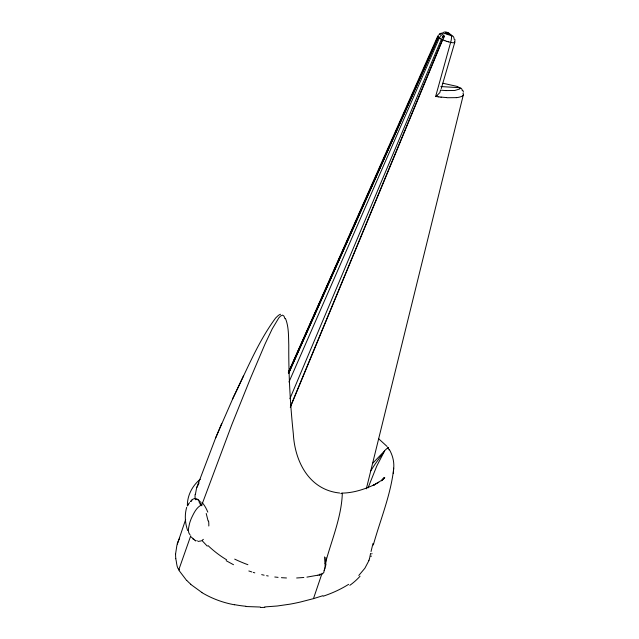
<?xml version="1.0" encoding="UTF-8"?>
<svg xmlns="http://www.w3.org/2000/svg" width="639" height="639" viewBox="0 0 639 639"><rect width="100%" height="100%" fill="white"/><g stroke="black" fill="none" stroke-linecap="round" stroke-linejoin="round"><path stroke-width="0.96" d="M454.888 41.527L454.896 39.434M187.387 505.904C187.123 495.64 192.363 485.648 200.255 479.242M373.312 544.995C380.293 519.819 390.693 495.225 393.624 469.114C394.479 462.293 392.697 455.383 389.327 449.457M325.578 566.194A9.122 4.385 78 0 0 325.738 565.124L325.874 557.879A10.719 7.948 -46.5 0 0 325.794 557.504M175.541 554.205L176.867 545.49L185.645 519.531M195.374 494.49L196.572 488.084L199.009 483.028M393.312 473.579L393.68 468.155M438.673 35.928L438.322 36.159A7.652 1.997 19.9 0 0 438.41 36.303L288.604 372.625M369.478 558.813L370.58 553.39M373 543.477L371.035 551.537M366.331 488.843L463.435 94.38A6.646 2.324 17.9 0 0 463.347 93.901L462.94 93.222M186.684 507.318C184.479 514.882 185.046 523.109 187.642 530.498M441.245 88.613L454.784 42.366M325.443 562.951C331.601 540.099 341.561 517.039 342.32 493.3L340.747 493.667M322.08 573.247L313.469 598.639L300.514 601.994A202.715 134.27 13.7 0 1 289.97 604.167L277.278 605.996L264.682 606.93M325.515 564.98L325.786 564.205M324.229 569.924L323.797 571.146M325.131 567.712L324.939 568.271M190.742 535.841L178.704 570.044L186.676 580.516M187.77 505.713L188.209 504.658M196.788 487.445L215.686 437.827L233.475 397.059C246.71 370.324 257.852 342.089 275.673 317.95C277.214 316.609 278.516 314.827 280.569 314.252M368.04 487.908L376.778 466.023L384.678 450.767A23.395 12.964 -37.4 0 1 385.349 449.96L387.849 447.755M368.967 560.499L364.893 568.215L358.806 575.459M221.725 423.393L215.686 437.827M290.553 406.284L442.5 39.618L442.955 39.842M290.282 407.331L442.627 39.89A9.489 2.428 21.2 0 1 442.348 39.722L440.734 38.803M442.523 39.562L444.281 35.896M463.347 94.74L463.163 95.139A18.084 6.294 21.1 0 1 461.797 96.353L460.727 96.745A40.425 13.754 19.7 0 1 456.35 97.671M289.922 398.688L441.445 39.139M288.956 382.034L439.384 37.877A5.847 4.185 -55.3 0 1 445.391 33.555L449.193 33.939A5.823 4.154 -55.3 0 1 451.941 36.239M443.61 38.076L444.464 36.143M288.325 372.465L437.771 36.08L438.178 36.319M288.524 372.505L438.354 36.207M288.916 371.978L351.841 230.711M352.616 229.026L357.081 219.009M357.521 217.955L359.549 213.402M360.324 211.725L364.422 202.467M365.236 200.646L367.265 196.093M368.04 194.424L372.138 185.158M372.904 183.497L374.973 178.784M375.748 177.123L377.409 173.321M378.184 171.659L379.846 167.857M380.612 166.196L381.874 163.296M383.456 159.822L385.125 156.012M385.892 154.358L389.59 145.996M390.804 143.256L392.833 138.703M393.6 137.058L395.269 133.239M396.036 131.594L397.298 128.687M398.512 125.955L400.501 121.578M403.744 114.293L404.966 111.561M406.228 108.646L407.442 105.914M411.452 97L412.674 94.268M413.936 91.337L415.158 88.605M421.652 74.028L422.866 71.296M288.7 373.096L438.45 37.038M288.78 373.128L438.474 36.838L438.027 36.375A9.465 2.372 21 0 1 437.827 36.175L437.835 36.175M232.524 399.103L243.387 376.075M188.313 504.451L188.825 503.596M387.929 448.434L388.2 447.715L389.071 449.952M442.26 37.31L443.386 35.544L442.26 37.27M189.08 503.212L189.479 502.669M382.33 480.049L384.103 477.732L381.459 480.8L384.766 477.613L381.435 480.44L373.232 485.336L374.422 484.697C364.166 489.45 353.063 493.028 341.665 493.116M372.872 463.123L384.582 450.886L375.149 464.042A206.022 101.425 -39.9 0 0 370.764 470.839M202.132 540.338L203.386 539.332M436.86 95.61L439.84 92.639L440.463 90.291M439.728 34.354L441.437 33.164M439.408 34.402L441.182 33.228M319.939 574.141L319.252 574.565M438.937 34.49L440.822 33.348M373.232 485.336L378.791 482.325M201.317 540.882L197.946 541.457M322.839 595.716L313.469 598.639M317.966 575.148L319.212 575.028A25.975 12.476 79.8 0 0 320.49 574.693L320.906 574.493A14.521 7.388 75.6 0 0 324.165 571.777M317.735 575.212L306.92 577.121M179.383 569.908C176.5 568.462 176.731 561.825 175.741 558.646M456.302 97.639L446.853 97.735M303.829 577.48L296.648 577.983M260.361 607.034L246.055 606.523M286.464 577.976L281.424 577.68M445.95 90.586L454.832 90.474L459.625 88.997A9.841 3.155 19 0 0 459.872 88.573M440.838 86.561L459.497 87.687A5.503 3.818 -52.2 0 1 462.253 90.618M278.069 577.376L274.786 577.001M339.66 493.02C309.012 489.857 294.819 461.366 293.325 433.793C290.226 404.383 288.564 374.805 288.78 345.228C288.453 336.25 288.892 326.849 285.433 318.366M441.174 97.224L438.817 96.904M442.875 83.254L456.198 86.193A9.897 3.187 19.1 0 1 457.596 86.712M266.591 575.691L268.228 575.995M261.686 574.645L264.131 575.196M448.698 41.894L450.623 42.422A5.623 1.262 15.7 0 0 454.577 41.823M253.3 572.408L254.785 572.84M251.822 571.945L248.843 570.978M447.004 41.383L447.156 41.447A2.716 0.791 19.7 0 0 447.979 41.719L448.091 41.727A8.091 2.181 19.4 0 1 448.682 41.854M444.928 40.688L443.426 40.113A7.668 2.077 20.4 0 1 443.075 39.93M233.515 564.724L226.166 560.699M388.073 447.731L388.448 448.61M201.908 592.497L190.662 584.334M191.053 536.896L195.814 540.929L195.055 540.41M192.938 538.981L193.777 539.556M439.672 38.084L439.137 37.677M190.047 534.827C187.115 531.928 188.84 527.095 189.527 523.573A62.334 35.824 -31.6 0 1 191.38 518.277C193.817 513.229 196.429 507.182 201.86 504.786L231.837 424.639L250.68 377.809L265.001 344.109L272.23 328.869L278.764 317.958L280.577 316.025L282.622 315.115L284.02 316.169L284.954 318.717M378.552 438.666L387.09 446.469M207.284 546.145L202.132 540.674M442.523 39.658L442.555 39.69A7.932 2.085 20.6 0 0 442.659 39.81L442.859 40.001M206.205 513.468L208.082 520.913M462.804 90.323L463.435 92.104M195.662 498.891L195.83 499.802M324.54 556.904L324.947 563.358M177.179 543.997A74.891 54.355 14.2 0 1 179.647 538.23M175.813 558.654A56.815 41.647 19.4 0 1 175.589 554.213M264.834 607.369A143.408 98.166 14.9 0 1 260.488 607.481M246.039 606.267A91.233 66.76 16.6 0 1 234.617 604.678M234.601 604.798A73.852 55.705 16.9 0 1 201.852 592.569M190.797 584.246A56.687 40.505 17.7 0 1 186.82 580.452M371.954 553.318A68.517 48.484 24 0 1 371.794 553.981M371.219 555.962A68.517 48.484 24 0 1 371.003 556.617M369.374 558.813A31.814 20.656 -9.3 0 1 368.847 560.483M360.037 576.226A105.403 74.747 20.9 0 1 349.852 585.308M348.638 584.326A144.893 99.844 16.5 0 1 323.238 596.187M198.865 501.623A17.061 3.514 75.5 0 1 200.566 504.93M200.694 503.228A19.737 3.459 73.5 0 1 201.908 505.808M190.446 501.591A21.534 9.473 83.6 0 1 200.566 502.214M196.716 499.227A17.7 4.864 85.2 0 1 198.601 500.425M201.868 502.278A18.387 7.372 71.6 0 1 207.811 512.135M197.179 540.658A16.949 10.248 86.1 0 1 196.884 540.602M208.594 521.049A21.478 12.54 69 0 1 208.793 526.001M195.207 498.803A61.424 33.963 19 0 1 195.119 494.418M190.829 501.423A9.753 7.548 39.4 0 1 191.492 501.144M191.74 500.273A11.614 8.355 -88.4 0 1 191.98 500.201M449.944 34.714A5.815 4.154 -55.4 0 0 447.196 32.413L446.741 32.501A14.25 4.026 18.8 0 0 445.423 32.964L445.383 33.571L447.252 34.362A14.074 3.93 18.7 0 0 450.287 35.241L451.198 35.464A5.839 4.154 -55.3 0 1 454.137 39.227M442.116 33.428A5.783 4.785 86.5 0 1 447.196 32.421L451.198 35.464A5.847 1.629 -76 0 1 450.623 42.422L435.654 96.393A48.085 16.438 19.4 0 0 438.801 96.888M457.58 86.728A4.066 1.302 19.1 0 1 459.569 87.679A4.058 1.302 19.1 0 1 459.816 88.549M439.185 37.685A11.206 2.644 22.3 0 1 438.49 37.046M438.354 36.455A7.884 2.053 20.4 0 1 438.154 36.319M437.084 95.826A9.561 7.364 -22.6 0 1 435.838 96.649M446.637 97.551A51.016 16.902 19 0 1 440.998 97.04M445.942 90.578A47.494 15.032 18.4 0 1 440.503 90.091M440.782 38.811A11.198 2.644 22.3 0 1 439.72 38.092M444.904 40.696A3.882 1.118 19.9 0 0 445.407 40.912A1.605 0.447 20.1 0 0 445.806 41.024L446.381 41.176A1.582 0.431 19.8 0 1 446.693 41.279A3.826 1.054 19.8 0 1 447.012 41.367M247.884 564.7A72.582 33.324 29.5 0 1 234.697 559.125M226.637 559.82A73.046 49.578 33.7 0 1 208.058 545.602M320.538 574.157A2.923 2.5 82 0 1 319.212 575.028M325.059 563.398A14.473 7.189 77.7 0 1 324.42 570.18"/></g></svg>
